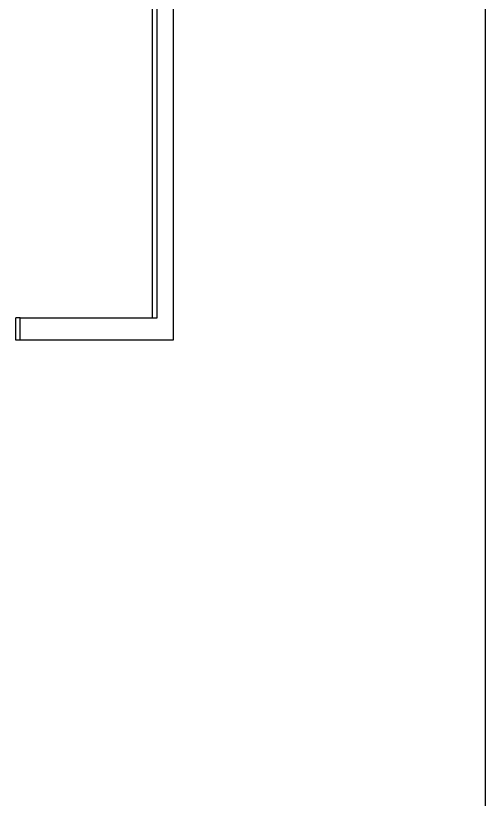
# Model space of a CAD drawing. Header units: millimetres. Extents: x -1893 to 2799, y -925 to 2353.
# Drawn here: x 1287.32 to 1293.61, y 1911.65 to 1922.15 of the extents above; entities that cross this region are included whole.
import ezdxf

# ---------------------------------------------------------------- set-up
doc = ezdxf.new("R2010")
doc.units = ezdxf.units.MM
doc.header["$MEASUREMENT"] = 0
doc.layers.add('Utwórz2D linie widoczne', color=7, linetype='Continuous', true_color=0x000000)

msp = doc.modelspace()

# ---------------------------------------------------------------- linework, layer by layer
at = {"layer": 'Utwórz2D linie widoczne'}
for p, q in [((1293.612, 1545.699), (1293.612, 1965.099)), ((1289.429, 1951.799), (1289.429, 1917.799)), ((1289.154, 1918.102), (1289.154, 1951.495)), ((1289.215, 1918.102), (1289.215, 1951.495)), ((1287.321, 1917.799), (1287.321, 1918.102)), ((1287.381, 1918.102), (1287.321, 1918.102)), ((1287.381, 1918.102), (1289.215, 1918.102)), ((1287.381, 1917.799), (1287.381, 1918.102)), ((1287.381, 1917.799), (1287.321, 1917.799)), ((1289.429, 1917.799), (1287.381, 1917.799))]:
    msp.add_line(p, q, dxfattribs=at)

doc.saveas('drawing.dxf')
